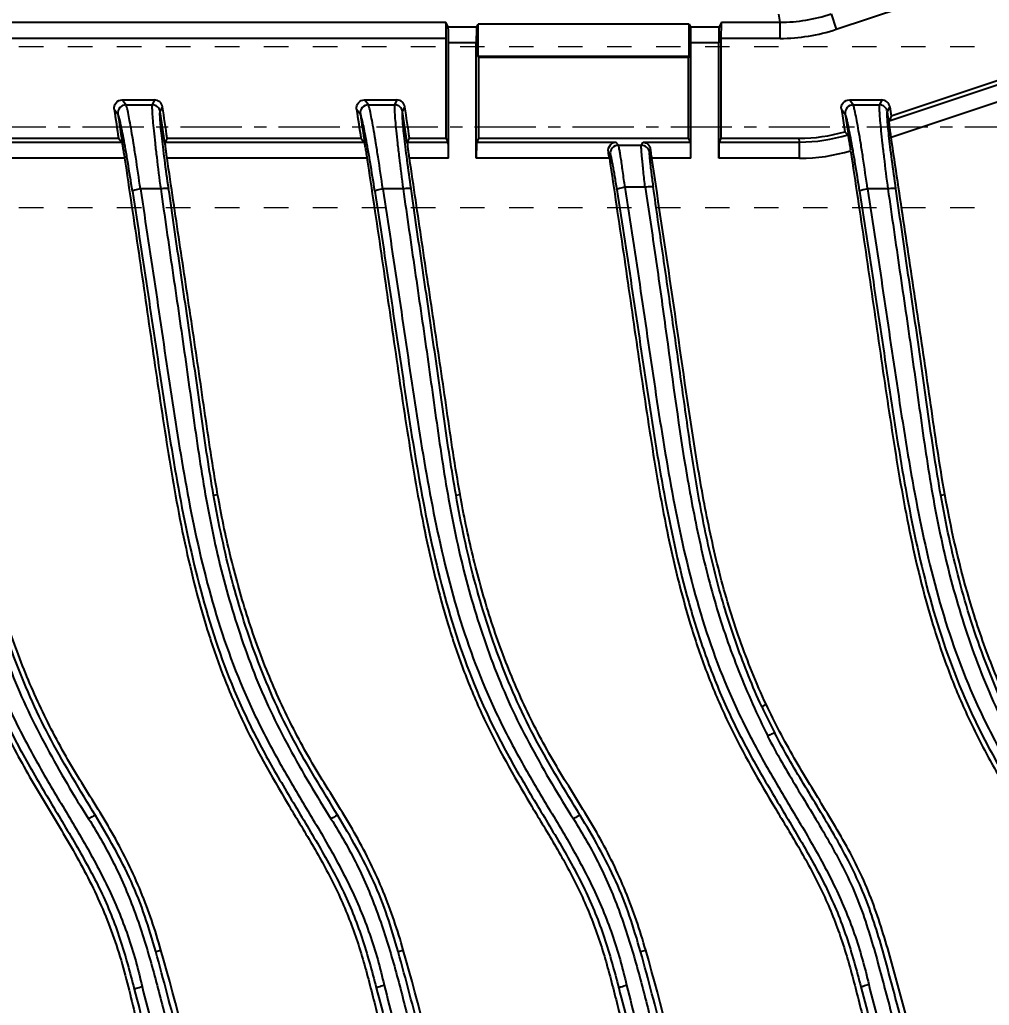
# Model space of a CAD drawing. Header units: millimetres. Extents: x 1205 to 2192, y -3369 to -2218.
# Drawn here: x 1893.2 to 1953.5, y -3018.1 to -2956.9 of the extents above; entities that cross this region are included whole.
import ezdxf

# ---------------------------------------------------------------- set-up
doc = ezdxf.new("R2010")
doc.units = ezdxf.units.MM
doc.header["$LTSCALE"] = 16.335
doc.header["$PDMODE"] = 3
doc.header["$PDSIZE"] = 0.3125
doc.linetypes.add('CENTER', pattern=[0.6, 0.375, -0.075, 0.075, -0.075])
doc.linetypes.add('HIDDEN', pattern=[0.2, 0.1, -0.1])
doc.layers.get('0').update_dxf_attribs({"linetype": 'CONTINUOUS'})
doc.layers.get('Defpoints').update_dxf_attribs({"linetype": 'CONTINUOUS'})
doc.layers.add('cool', color=153, linetype='HIDDEN', lineweight=9)
doc.layers.add('DEFAULT_2', color=8, linetype='HIDDEN')
doc.layers.add('DIM', color=3, linetype='CONTINUOUS')
doc.styles.get("Standard").update_dxf_attribs({"font": 'txt', "width": 0.8})
doc.dimstyles.new('11', dxfattribs={"dimtxt": 10, "dimasz": 10, "dimexe": 0, "dimexo": 0, "dimgap": 0, "dimtad": 0, "dimzin": 0, "dimdsep": 46, "dimtxsty": 'Standard', "dimcen": 0, "dimclrd": 4, "dimclre": 4, "dimclrt": 6, "dimazin": 0, "dimtfac": 1, "dimtofl": 0, "dimtmove": 0, "dimatfit": 3, "dimfxl": 0, "dimtolj": 1, "dimtzin": 0, "dimarcsym": 0})

# ---------------------------------------------------------------- blocks, each defined once
blk = doc.blocks.new('02')
at = {"layer": 'cool', "ltscale": 0.932966}
for p, q in [((1262.524, -963.857), (1863.864, -963.857)), ((1262.524, -973.857), (1863.864, -973.857))]:
    blk.add_line(p, q, dxfattribs=at)
at = {"layer": 'cool', "color": 1, "linetype": 'CENTER', "ltscale": 0.621977}
blk.add_line((1248.194, -968.857), (1878.194, -968.857), dxfattribs=at)
blk = doc.blocks.new('*D227')
at = {"layer": 'Defpoints', "color": 0, "transparency": 16777216}
for p in [(2028.182, -2873.588), (2028.182, -2910.755), (1773.182, -3072.537)]:
    blk.add_point(p, dxfattribs=at)
at = {"layer": 'DIM', "color": 4, "lineweight": -2, "transparency": 16777216}
blk.add_line((2028.182, -2910.755), (2028.182, -2873.588), dxfattribs=at)
at = {"layer": 'DIM', "color": 6, "transparency": 16777216, "insert": (2028.182, -2862.388), "char_height": 6, "attachment_point": 5, "rotation": 90}
blk.add_mtext('\\A1;255.00', dxfattribs=at)
blk = doc.blocks.new('*D228')
at = {"layer": 'Defpoints', "color": 0, "transparency": 16777216}
for p in [(2039.182, -2912.537), (2096.69, -2912.537), (1773.182, -3072.537)]:
    blk.add_point(p, dxfattribs=at)
at = {"layer": 'DIM', "color": 4, "lineweight": -2, "transparency": 16777216}
blk.add_line((2039.182, -2912.537), (2096.69, -2912.537), dxfattribs=at)
at = {"layer": 'DIM', "color": 6, "transparency": 16777216, "insert": (2106.69, -2912.537), "char_height": 6, "attachment_point": 5}
blk.add_mtext('\\A1;160.00', dxfattribs=at)
blk = doc.blocks.new('*D229')
at = {"layer": 'Defpoints', "color": 0, "transparency": 16777216}
for p in [(2065.111, -2963.537), (2096.69, -2963.537), (1773.182, -3072.537)]:
    blk.add_point(p, dxfattribs=at)
at = {"layer": 'DIM', "color": 4, "lineweight": -2, "transparency": 16777216}
blk.add_line((2065.111, -2963.537), (2096.69, -2963.537), dxfattribs=at)
at = {"layer": 'DIM', "color": 6, "transparency": 16777216, "insert": (2106.69, -2963.537), "char_height": 6, "attachment_point": 5}
blk.add_mtext('\\A1;109.00', dxfattribs=at)

msp = doc.modelspace()

# ---------------------------------------------------------------- linework, layer by layer
at = {"color": 7, "linetype": 'Continuous'}
for p, q in [((1943.964, -2957.464), (1955.949, -2953.469)), ((1940.473, -2957.027), (1940.393, -2956.534)), ((1943.647, -2956.512), (1943.964, -2957.464)), ((1742.858, -2957.027), (1919.688, -2957.027)), ((1919.83, -2957.311), (1919.688, -2957.027)), ((1919.83, -2957.311), (1921.606, -2957.311)), ((1921.606, -2957.311), (1921.691, -2957.14)), ((1921.691, -2959.15), (1921.691, -2957.14)), ((1934.819, -2957.14), (1921.691, -2957.14)), ((1934.819, -2959.15), (1934.819, -2957.14)), ((1934.905, -2957.311), (1936.681, -2957.311)), ((1936.823, -2957.027), (1936.681, -2957.311)), ((1936.823, -2957.027), (1940.473, -2957.027)), ((1940.473, -2958.031), (1940.473, -2957.027)), ((1919.713, -2958.031), (1742.833, -2958.031)), ((1919.713, -2964.242), (1919.713, -2958.031)), ((1919.855, -2965.48), (1919.855, -2958.315)), ((1921.581, -2958.315), (1919.855, -2958.315)), ((1921.581, -2965.48), (1921.581, -2958.315)), ((1934.93, -2965.48), (1934.93, -2958.315)), ((1936.656, -2958.315), (1934.93, -2958.315)), ((1936.656, -2965.48), (1936.656, -2958.315)), ((1936.798, -2958.031), (1936.798, -2964.242)), ((1940.473, -2958.031), (1936.798, -2958.031)), ((1934.819, -2959.15), (1921.691, -2959.15)), ((1921.691, -2959.15), (1921.723, -2959.213)), ((1934.788, -2959.213), (1934.819, -2959.15)), ((1921.723, -2959.213), (1921.723, -2964.242)), ((1934.788, -2959.213), (1921.723, -2959.213)), ((1934.788, -2964.242), (1934.788, -2959.213)), ((1956.802, -2959.732), (1947.379, -2962.873)), ((1947.263, -2963.159), (1956.84, -2959.966)), ((1947.381, -2964.177), (1957.158, -2960.918)), ((1899.556, -2961.855), (1901.57, -2961.855)), ((1899.793, -2962.16), (1899.556, -2961.855)), ((1899.793, -2962.16), (1901.424, -2962.16)), ((1901.57, -2961.855), (1901.424, -2962.16)), ((1914.631, -2961.855), (1916.645, -2961.855)), ((1914.868, -2962.16), (1914.631, -2961.855)), ((1914.868, -2962.16), (1916.499, -2962.16)), ((1916.645, -2961.855), (1916.499, -2962.16)), ((1944.781, -2961.855), (1946.795, -2961.855)), ((1945.018, -2962.16), (1944.781, -2961.855)), ((1945.018, -2962.16), (1946.649, -2962.16)), ((1946.795, -2961.855), (1946.649, -2962.16)), ((1899.06, -2962.431), (1899.297, -2962.736)), ((1901.92, -2962.589), (1902.066, -2962.284)), ((1902.207, -2964.527), (1901.92, -2962.589)), ((1914.135, -2962.431), (1914.372, -2962.736)), ((1916.995, -2962.589), (1917.141, -2962.284)), ((1917.282, -2964.527), (1916.995, -2962.589)), ((1944.285, -2962.431), (1944.494, -2963.835)), ((1944.286, -2962.431), (1944.522, -2962.736)), ((1944.522, -2962.736), (1944.719, -2964.059)), ((1947.145, -2962.589), (1947.291, -2962.284)), ((1947.239, -2963.22), (1947.145, -2962.589)), ((1947.291, -2962.284), (1947.379, -2962.873)), ((1947.379, -2962.873), (1947.239, -2963.22)), ((1944.679, -2964.02), (1944.494, -2963.835)), ((1887.159, -2964.476), (1899.523, -2964.476)), ((1887.282, -2964.242), (1899.33, -2964.242)), ((1899.33, -2964.242), (1899.564, -2964.526)), ((1902.357, -2964.242), (1902.207, -2964.527)), ((1902.234, -2964.476), (1914.598, -2964.476)), ((1902.357, -2964.242), (1914.405, -2964.242)), ((1914.405, -2964.242), (1914.639, -2964.526)), ((1917.282, -2964.527), (1917.432, -2964.242)), ((1917.309, -2964.476), (1919.83, -2964.476)), ((1917.432, -2964.242), (1919.713, -2964.242)), ((1919.83, -2964.476), (1919.713, -2964.242)), ((1921.723, -2964.242), (1921.606, -2964.476)), ((1921.606, -2964.476), (1930.255, -2964.476)), ((1921.723, -2964.242), (1934.788, -2964.242)), ((1930.417, -2964.673), (1930.255, -2964.476)), ((1931.848, -2964.673), (1931.951, -2964.476)), ((1931.951, -2964.476), (1934.905, -2964.476)), ((1934.905, -2964.476), (1934.788, -2964.242)), ((1936.798, -2964.242), (1936.681, -2964.476)), ((1936.681, -2964.476), (1941.688, -2964.476)), ((1936.798, -2964.242), (1941.664, -2964.242)), ((1941.688, -2964.476), (1941.664, -2964.242)), ((1941.688, -2965.48), (1941.688, -2964.476)), ((1944.719, -2964.059), (1944.855, -2964.974)), ((1929.797, -2965.099), (1929.92, -2965.249)), ((1930.417, -2964.673), (1931.848, -2964.673)), ((1932.345, -2965.101), (1932.425, -2964.947)), ((1899.707, -2965.48), (1887.274, -2965.48)), ((1914.782, -2965.48), (1902.349, -2965.48)), ((1919.855, -2965.48), (1917.424, -2965.48)), ((1929.857, -2965.48), (1921.581, -2965.48)), ((1934.93, -2965.48), (1932.499, -2965.48)), ((1941.688, -2965.48), (1936.656, -2965.48)), ((1901.953, -2967.392), (1900.693, -2967.392)), ((1917.028, -2967.392), (1915.768, -2967.392)), ((1932.088, -2967.289), (1930.827, -2967.289)), ((1947.178, -2967.392), (1945.918, -2967.392)), ((1905.242, -2986.438), (1905.496, -2986.391)), ((1920.317, -2986.438), (1920.571, -2986.391)), ((1950.467, -2986.438), (1950.721, -2986.391)), ((1939.332, -2999.563), (1939.606, -2999.434)), ((1901.642, -3014.813), (1901.968, -3014.717)), ((1916.717, -3014.813), (1917.043, -3014.717)), ((1931.792, -3014.813), (1932.118, -3014.717))]:
    msp.add_line(p, q, dxfattribs=at)
for centre, radius, start, end in [((1940.463, -2946.929), 10.098, 270.05676, 288.37819), ((1940.47, -2946.973), 11.058, 270.01594, 288.41901), ((1899.795, -2962.664), 0.503, 90.1384, 188.25555), ((1901.422, -2962.665), 0.503, 8.5979, 89.92974), ((1901.57, -2962.357), 0.502, 8.39382, 90.0061), ((1914.87, -2962.664), 0.503, 90.1384, 188.25555), ((1916.497, -2962.665), 0.503, 8.5979, 89.92974), ((1916.645, -2962.357), 0.502, 8.39382, 90.0061), ((1945.02, -2962.664), 0.503, 90.1413, 188.25516), ((1946.647, -2962.665), 0.503, 8.6002, 89.92733), ((1946.795, -2962.357), 0.502, 8.39704, 90.0061), ((1941.657, -2954.154), 10.087, 270.04161, 286.33468), ((1941.694, -2954.482), 9.994, 269.96357, 287.38197), ((1903.004, -2969.49), 27.15, 8.49311, 9.3071), ((1930.418, -2965.176), 0.503, 90.13646, 188.33657), ((1931.847, -2965.176), 0.503, 8.56488, 89.92213), ((1941.694, -2954.483), 10.997, 269.96712, 286.74164), ((1976.043, -2982.683), 40.406, 204.69312, 207.30868)]:
    msp.add_arc(centre, radius, start, end, dxfattribs=at)
for centre, major_axis, ratio, start_param, end_param in [((1919.687, -2958.031), (0, 1.005), 0.026186, -1.570796, -0.05236), ((1919.829, -2958.315), (0, 1.005), 0.026186, -1.570796, -0.05236), ((1921.607, -2958.315), (0, 1.005), 0.026186, 0.05236, 1.570796), ((1934.904, -2958.315), (0, 1.005), 0.026186, -1.570796, -0.05236), ((1936.682, -2958.315), (0, 1.005), 0.026186, 0.05236, 1.570796), ((1936.824, -2958.031), (0, 1.005), 0.026186, 0.05236, 1.570796), ((3546.561, -2718.459), (-1649.642, 229.679), 0.999338, 0.285537, 0.286637), ((-3309.674, -3740.019), (4145.301, 3254.93), 0.999193, -0.518246, -0.51787), ((3561.636, -2718.459), (-1649.642, 229.679), 0.999338, 0.285537, 0.286637), ((-3294.599, -3740.019), (4145.301, 3254.93), 0.999193, -0.518246, -0.51787), ((1919.829, -2965.48), (0, 1.005), 0.026186, -1.570796, -0.05236), ((1921.607, -2965.48), (0, 1.005), 0.026186, 0.05236, 1.570796), ((1934.904, -2965.48), (0, 1.005), 0.026186, -1.570796, -0.05236), ((1936.682, -2965.48), (0, 1.005), 0.026186, 0.05236, 1.570796)]:
    msp.add_ellipse(centre, major_axis=major_axis, ratio=ratio, start_param=start_param, end_param=end_param, dxfattribs=at)
for points, knots in [([(1899.06, -2962.431), (1899.04, -2962.293), (1899.124, -2961.985), (1899.417, -2961.855), (1899.556, -2961.855)], [0, 0, 0, 0, 0.500032, 1, 1, 1, 1]), ([(1900.693, -2967.392), (1900.6, -2966.735), (1900.46, -2965.785), (1900.271, -2964.577), (1900.144, -2963.812), (1900.031, -2963.176), (1899.947, -2962.737), (1899.887, -2962.466), (1899.852, -2962.324), (1899.823, -2962.227), (1899.805, -2962.176), (1899.793, -2962.16)], [0, 0, 0, 0, 0.375037, 0.542125, 0.689981, 0.812963, 0.906912, 0.942378, 0.969842, 0.989091, 1, 1, 1, 1]), ([(1901.424, -2962.16), (1901.417, -2962.176), (1901.413, -2962.228), (1901.409, -2962.325), (1901.414, -2962.466), (1901.428, -2962.738), (1901.463, -2963.177), (1901.524, -2963.812), (1901.606, -2964.577), (1901.746, -2965.786), (1901.866, -2966.735), (1901.953, -2967.392)], [0, 0, 0, 0, 0.010152, 0.028743, 0.055653, 0.090648, 0.183938, 0.30654, 0.454493, 0.622306, 1, 1, 1, 1]), ([(1914.135, -2962.431), (1914.115, -2962.293), (1914.199, -2961.985), (1914.492, -2961.855), (1914.631, -2961.855)], [0, 0, 0, 0, 0.500032, 1, 1, 1, 1]), ([(1915.768, -2967.392), (1915.675, -2966.735), (1915.535, -2965.785), (1915.346, -2964.577), (1915.219, -2963.812), (1915.106, -2963.176), (1915.022, -2962.737), (1914.962, -2962.466), (1914.927, -2962.324), (1914.898, -2962.227), (1914.88, -2962.176), (1914.868, -2962.16)], [0, 0, 0, 0, 0.375037, 0.542125, 0.689981, 0.812963, 0.906912, 0.942378, 0.969842, 0.989091, 1, 1, 1, 1]), ([(1916.499, -2962.16), (1916.492, -2962.176), (1916.488, -2962.228), (1916.484, -2962.325), (1916.489, -2962.466), (1916.503, -2962.738), (1916.538, -2963.177), (1916.599, -2963.812), (1916.681, -2964.577), (1916.821, -2965.786), (1916.941, -2966.735), (1917.028, -2967.392)], [0, 0, 0, 0, 0.010152, 0.028743, 0.055653, 0.090648, 0.183938, 0.30654, 0.454493, 0.622306, 1, 1, 1, 1]), ([(1944.285, -2962.431), (1944.265, -2962.293), (1944.349, -2961.985), (1944.642, -2961.855), (1944.781, -2961.855)], [0, 0, 0, 0, 0.500032, 1, 1, 1, 1]), ([(1945.918, -2967.392), (1945.825, -2966.735), (1945.685, -2965.785), (1945.496, -2964.577), (1945.369, -2963.812), (1945.256, -2963.176), (1945.172, -2962.737), (1945.112, -2962.466), (1945.077, -2962.324), (1945.048, -2962.227), (1945.03, -2962.176), (1945.018, -2962.16)], [0, 0, 0, 0, 0.375037, 0.542125, 0.689981, 0.812963, 0.906912, 0.942378, 0.969842, 0.989091, 1, 1, 1, 1]), ([(1946.649, -2962.16), (1946.642, -2962.176), (1946.638, -2962.228), (1946.634, -2962.325), (1946.639, -2962.466), (1946.653, -2962.738), (1946.688, -2963.177), (1946.749, -2963.812), (1946.831, -2964.577), (1946.971, -2965.786), (1947.091, -2966.735), (1947.178, -2967.392)], [0, 0, 0, 0, 0.010152, 0.028743, 0.055653, 0.090648, 0.183937, 0.30654, 0.454493, 0.622307, 1, 1, 1, 1]), ([(1900.196, -2967.532), (1900.103, -2966.93), (1899.964, -2966.059), (1899.774, -2964.954), (1899.648, -2964.254), (1899.536, -2963.672), (1899.441, -2963.226), (1899.374, -2962.944), (1899.327, -2962.799), (1899.308, -2962.751), (1899.297, -2962.736)], [0, 0, 0, 0, 0.374346, 0.541579, 0.688692, 0.811283, 0.905616, 0.969097, 0.988672, 1, 1, 1, 1]), ([(1902.45, -2967.384), (1902.364, -2966.784), (1902.244, -2965.916), (1902.104, -2964.811), (1902.022, -2964.111), (1901.96, -2963.528), (1901.922, -2963.083), (1901.905, -2962.801), (1901.909, -2962.654), (1901.914, -2962.606), (1901.92, -2962.589)], [0, 0, 0, 0, 0.376567, 0.544592, 0.692066, 0.814554, 0.908234, 0.970274, 0.989099, 1, 1, 1, 1]), ([(1915.271, -2967.532), (1915.178, -2966.93), (1915.039, -2966.059), (1914.849, -2964.954), (1914.723, -2964.254), (1914.611, -2963.672), (1914.516, -2963.226), (1914.449, -2962.944), (1914.402, -2962.799), (1914.383, -2962.751), (1914.372, -2962.736)], [0, 0, 0, 0, 0.374346, 0.541579, 0.688692, 0.811283, 0.905616, 0.969097, 0.988672, 1, 1, 1, 1]), ([(1917.525, -2967.384), (1917.439, -2966.784), (1917.319, -2965.916), (1917.179, -2964.811), (1917.097, -2964.111), (1917.035, -2963.528), (1916.997, -2963.083), (1916.98, -2962.801), (1916.984, -2962.654), (1916.989, -2962.606), (1916.995, -2962.589)], [0, 0, 0, 0, 0.376567, 0.544592, 0.692066, 0.814554, 0.908234, 0.970274, 0.989099, 1, 1, 1, 1]), ([(1945.421, -2967.532), (1945.328, -2966.93), (1945.189, -2966.059), (1944.999, -2964.954), (1944.873, -2964.254), (1944.761, -2963.672), (1944.666, -2963.226), (1944.599, -2962.944), (1944.552, -2962.799), (1944.533, -2962.751), (1944.522, -2962.736)], [0, 0, 0, 0, 0.374346, 0.541579, 0.688692, 0.811283, 0.905616, 0.969097, 0.988672, 1, 1, 1, 1]), ([(1947.675, -2967.384), (1947.589, -2966.784), (1947.469, -2965.916), (1947.329, -2964.811), (1947.247, -2964.111), (1947.185, -2963.528), (1947.147, -2963.083), (1947.13, -2962.801), (1947.134, -2962.654), (1947.139, -2962.606), (1947.145, -2962.589)], [0, 0, 0, 0, 0.376565, 0.544589, 0.692063, 0.814551, 0.908232, 0.970272, 0.989097, 1, 1, 1, 1]), ([(1947.381, -2964.177), (1947.363, -2964.053), (1947.33, -2963.822), (1947.294, -2963.547), (1947.274, -2963.364), (1947.264, -2963.266), (1947.263, -2963.202), (1947.26, -2963.168), (1947.263, -2963.159)], [0, 0, 0, 0, 0.366481, 0.683793, 0.80896, 0.905502, 0.969982, 1, 1, 1, 1]), ([(1944.679, -2964.02), (1944.686, -2964.026), (1944.692, -2964.057), (1944.708, -2964.113), (1944.725, -2964.203), (1944.758, -2964.374), (1944.802, -2964.634), (1944.837, -2964.855), (1944.855, -2964.974)], [0, 0, 0, 0, 0.027909, 0.090229, 0.185042, 0.309253, 0.627589, 1, 1, 1, 1]), ([(1899.523, -2964.476), (1899.529, -2964.484), (1899.536, -2964.517), (1899.553, -2964.578), (1899.572, -2964.674), (1899.606, -2964.854), (1899.652, -2965.126), (1899.688, -2965.356), (1899.707, -2965.48)], [0, 0, 0, 0, 0.029771, 0.093925, 0.190168, 0.315155, 0.632666, 1, 1, 1, 1]), ([(1902.349, -2965.48), (1902.331, -2965.357), (1902.298, -2965.127), (1902.263, -2964.855), (1902.244, -2964.674), (1902.234, -2964.578), (1902.233, -2964.517), (1902.229, -2964.485), (1902.234, -2964.476)], [0, 0, 0, 0, 0.369649, 0.688583, 0.81354, 0.909073, 0.971911, 1, 1, 1, 1]), ([(1914.598, -2964.476), (1914.604, -2964.484), (1914.611, -2964.517), (1914.628, -2964.578), (1914.647, -2964.674), (1914.681, -2964.854), (1914.727, -2965.126), (1914.763, -2965.356), (1914.782, -2965.48)], [0, 0, 0, 0, 0.029771, 0.093925, 0.190168, 0.315155, 0.632666, 1, 1, 1, 1]), ([(1917.424, -2965.48), (1917.406, -2965.357), (1917.373, -2965.127), (1917.338, -2964.855), (1917.319, -2964.674), (1917.309, -2964.578), (1917.308, -2964.517), (1917.304, -2964.485), (1917.309, -2964.476)], [0, 0, 0, 0, 0.369649, 0.688583, 0.81354, 0.909073, 0.971911, 1, 1, 1, 1]), ([(1929.797, -2965.099), (1929.771, -2964.942), (1929.858, -2964.628), (1930.134, -2964.486), (1930.255, -2964.476)], [0, 0, 0, 0, 0.567521, 1, 1, 1, 1]), ([(1931.951, -2964.476), (1932.056, -2964.484), (1932.29, -2964.585), (1932.409, -2964.817), (1932.425, -2964.947)], [0, 0, 0, 0, 0.447528, 1, 1, 1, 1]), ([(1950.721, -2986.391), (1950.393, -2984.548), (1949.985, -2981.769), (1949.453, -2978.063), (1948.9, -2974.36), (1948.202, -2969.733), (1947.656, -2966.029), (1947.381, -2964.177)], [0, 0, 0, 0, 0.249993, 0.375007, 0.500007, 0.75, 1, 1, 1, 1]), ([(1930.33, -2967.429), (1930.288, -2967.154), (1930.224, -2966.757), (1930.138, -2966.253), (1930.08, -2965.934), (1930.028, -2965.67), (1929.987, -2965.466), (1929.95, -2965.335), (1929.935, -2965.265), (1929.92, -2965.249)], [0, 0, 0, 0, 0.375786, 0.543485, 0.690799, 0.81337, 0.907682, 0.970632, 1, 1, 1, 1]), ([(1930.827, -2967.289), (1930.783, -2966.959), (1930.721, -2966.482), (1930.634, -2965.876), (1930.577, -2965.494), (1930.524, -2965.177), (1930.484, -2964.933), (1930.447, -2964.776), (1930.432, -2964.693), (1930.417, -2964.673)], [0, 0, 0, 0, 0.376853, 0.544829, 0.692223, 0.814715, 0.908657, 0.970935, 1, 1, 1, 1]), ([(1932.088, -2967.289), (1932.047, -2966.96), (1931.994, -2966.483), (1931.93, -2965.877), (1931.892, -2965.494), (1931.866, -2965.177), (1931.845, -2964.934), (1931.845, -2964.777), (1931.838, -2964.695), (1931.848, -2964.673)], [0, 0, 0, 0, 0.378721, 0.547382, 0.69513, 0.817518, 0.910915, 0.972242, 1, 1, 1, 1]), ([(1932.345, -2965.101), (1932.334, -2965.118), (1932.342, -2965.188), (1932.342, -2965.318), (1932.363, -2965.522), (1932.389, -2965.786), (1932.427, -2966.106), (1932.49, -2966.61), (1932.545, -2967.007), (1932.585, -2967.281)], [0, 0, 0, 0, 0.02759, 0.089204, 0.182717, 0.305103, 0.452879, 0.621535, 1, 1, 1, 1]), ([(1932.499, -2965.48), (1932.492, -2965.433), (1932.466, -2965.256), (1932.442, -2965.078), (1932.425, -2964.947)], [0, 0, 0, 0, 0.262412, 1, 1, 1, 1]), ([(1944.862, -2965.014), (1945.157, -2966.987), (1945.752, -2970.934), (1946.603, -2976.86), (1947.466, -2982.784), (1948.456, -2988.69), (1949.634, -2993.546), (1950.908, -2997.332), (1952.064, -3000.097), (1953.417, -3002.77), (1954.918, -3005.361), (1956.48, -3007.915), (1957.947, -3010.528), (1958.948, -3012.82), (1959.589, -3014.711), (1959.999, -3016.151), (1960.371, -3017.602), (1960.861, -3019.537), (1961.478, -3021.954), (1962.171, -3024.866), (1962.796, -3027.794), (1963.349, -3030.736), (1964.016, -3034.671), (1964.711, -3039.613), (1965.501, -3047.557), (1965.738, -3053.547), (1965.738, -3057.537)], [0, 0, 0, 0, 0.062499, 0.124998, 0.187497, 0.249994, 0.312481, 0.343738, 0.374991, 0.406248, 0.437497, 0.468755, 0.500005, 0.531275, 0.546898, 0.562521, 0.578157, 0.59379, 0.625037, 0.656285, 0.687536, 0.718786, 0.750036, 0.812533, 0.87503, 1, 1, 1, 1]), ([(1884.632, -2965.48), (1885.012, -2968.024), (1885.775, -2973.113), (1886.673, -2979.482), (1887.46, -2984.568), (1888.135, -2988.368), (1888.977, -2992.137), (1890.064, -2995.844), (1891.44, -2999.456), (1893.172, -3002.912), (1895.153, -3006.225), (1896.815, -3008.982), (1897.97, -3011.285), (1898.734, -3013.06), (1899.368, -3014.884), (1899.879, -3016.746), (1900.333, -3018.623), (1900.951, -3021.121), (1901.428, -3022.991), (1901.718, -3024.244)], [0, 0, 0, 0, 0.12498, 0.24996, 0.31245, 0.374946, 0.437437, 0.49994, 0.562456, 0.624935, 0.68745, 0.749936, 0.781229, 0.81251, 0.843742, 0.87498, 0.906255, 0.937521, 1, 1, 1, 1]), ([(1899.707, -2965.48), (1900, -2967.444), (1900.592, -2971.371), (1901.435, -2977.269), (1902.299, -2983.163), (1903.299, -2989.037), (1904.501, -2993.863), (1905.792, -2997.622), (1907.353, -3001.278), (1909.312, -3004.743), (1911.383, -3008.13), (1912.831, -3010.738), (1913.803, -3013.029), (1914.427, -3014.915), (1914.829, -3016.35), (1915.196, -3017.794), (1915.68, -3019.72), (1916.296, -3022.125), (1916.982, -3025.024), (1917.599, -3027.938), (1918.148, -3030.867), (1918.808, -3034.783), (1919.496, -3039.701), (1920.278, -3047.606), (1920.513, -3053.566), (1920.513, -3057.537)], [0, 0, 0, 0, 0.0625, 0.125001, 0.187501, 0.249999, 0.312486, 0.343746, 0.374998, 0.437485, 0.468746, 0.499994, 0.531265, 0.546891, 0.562515, 0.578148, 0.59378, 0.625028, 0.656277, 0.687529, 0.71878, 0.75003, 0.812529, 0.875027, 1, 1, 1, 1]), ([(1905.496, -2986.391), (1905.187, -2984.656), (1904.801, -2982.04), (1904.299, -2978.552), (1903.779, -2975.066), (1903.124, -2970.709), (1902.608, -2967.223), (1902.349, -2965.48)], [0, 0, 0, 0, 0.249993, 0.375007, 0.500007, 0.75, 1, 1, 1, 1]), ([(1914.782, -2965.48), (1915.075, -2967.444), (1915.667, -2971.371), (1916.51, -2977.269), (1917.374, -2983.163), (1918.374, -2989.037), (1919.576, -2993.863), (1920.867, -2997.622), (1922.428, -3001.278), (1924.387, -3004.743), (1926.458, -3008.13), (1927.906, -3010.738), (1928.878, -3013.029), (1929.502, -3014.915), (1929.904, -3016.35), (1930.271, -3017.794), (1930.755, -3019.72), (1931.371, -3022.125), (1932.057, -3025.024), (1932.674, -3027.938), (1933.223, -3030.867), (1933.883, -3034.783), (1934.571, -3039.701), (1935.353, -3047.606), (1935.588, -3053.566), (1935.588, -3057.537)], [0, 0, 0, 0, 0.0625, 0.125001, 0.187501, 0.249999, 0.312486, 0.343746, 0.374998, 0.437485, 0.468746, 0.499994, 0.531265, 0.546891, 0.562515, 0.578148, 0.59378, 0.625028, 0.656277, 0.687529, 0.71878, 0.75003, 0.812529, 0.875027, 1, 1, 1, 1]), ([(1920.571, -2986.391), (1920.262, -2984.656), (1919.876, -2982.04), (1919.374, -2978.552), (1918.854, -2975.066), (1918.199, -2970.709), (1917.683, -2967.223), (1917.424, -2965.48)], [0, 0, 0, 0, 0.249993, 0.375007, 0.500007, 0.75, 1, 1, 1, 1]), ([(1929.857, -2965.48), (1930.15, -2967.444), (1930.742, -2971.371), (1931.585, -2977.269), (1932.449, -2983.163), (1933.449, -2989.037), (1934.651, -2993.863), (1935.942, -2997.622), (1937.503, -3001.278), (1939.462, -3004.743), (1941.533, -3008.13), (1942.981, -3010.738), (1943.953, -3013.029), (1944.577, -3014.915), (1944.979, -3016.35), (1945.346, -3017.794), (1945.83, -3019.72), (1946.446, -3022.125), (1947.132, -3025.024), (1947.749, -3027.938), (1948.298, -3030.867), (1948.958, -3034.783), (1949.646, -3039.701), (1950.428, -3047.606), (1950.663, -3053.566), (1950.663, -3057.537)], [0, 0, 0, 0, 0.0625, 0.125001, 0.187501, 0.249999, 0.312486, 0.343746, 0.374998, 0.437485, 0.468746, 0.499994, 0.531265, 0.546891, 0.562515, 0.578148, 0.59378, 0.625028, 0.656277, 0.687529, 0.71878, 0.75003, 0.812529, 0.875027, 1, 1, 1, 1]), ([(1939.606, -2999.434), (1938.997, -2998.117), (1937.904, -2995.423), (1936.644, -2991.251), (1935.738, -2986.99), (1934.794, -2981.266), (1933.807, -2974.081), (1932.925, -2968.349), (1932.499, -2965.48)], [0, 0, 0, 0, 0.125044, 0.250108, 0.375097, 0.500141, 0.750061, 1, 1, 1, 1]), ([(1885.121, -2967.532), (1885.452, -2969.679), (1886.098, -2973.98), (1887.054, -2980.437), (1888.072, -2986.891), (1889.489, -2993.285), (1891.298, -2998.472), (1893.269, -3002.423), (1894.961, -3005.299), (1896.402, -3007.672), (1897.486, -3009.59), (1898.236, -3011.036), (1898.887, -3012.514), (1899.611, -3014.54), (1900.04, -3016.097), (1900.309, -3017.141)], [0, 0, 0, 0, 0.124362, 0.24895, 0.373699, 0.498343, 0.623492, 0.686922, 0.750827, 0.814442, 0.845877, 0.876935, 0.907654, 0.938272, 1, 1, 1, 1]), ([(1885.618, -2967.392), (1885.942, -2969.543), (1886.604, -2973.844), (1887.532, -2980.309), (1888.566, -2986.766), (1889.986, -2993.164), (1891.824, -2998.327), (1893.783, -3002.238), (1895.429, -3005.077), (1897.136, -3007.879), (1898.705, -3010.765), (1899.972, -3013.803), (1900.56, -3015.917), (1900.799, -3016.985)], [0, 0, 0, 0, 0.124554, 0.249246, 0.374074, 0.49903, 0.624086, 0.68669, 0.749324, 0.811959, 0.874644, 0.937302, 1, 1, 1, 1]), ([(1886.878, -2967.392), (1887.12, -2969.078), (1887.608, -2972.449), (1888.23, -2976.663), (1888.703, -2980.04), (1889.169, -2983.421), (1889.693, -2986.796), (1890.397, -2990.139), (1891.035, -2992.623), (1891.792, -2995.075), (1892.662, -2997.49), (1893.677, -2999.85), (1894.855, -3002.133), (1896.116, -3004.372), (1897.007, -3005.835), (1897.469, -3006.557)], [0, 0, 0, 0, 0.12462, 0.249353, 0.311759, 0.374191, 0.499128, 0.561647, 0.624186, 0.68676, 0.749379, 0.811989, 0.874638, 0.937324, 1, 1, 1, 1]), ([(1900.693, -2967.392), (1900.632, -2967.402), (1900.516, -2967.422), (1900.357, -2967.457), (1900.262, -2967.491), (1900.198, -2967.517), (1900.196, -2967.532)], [0, 0, 0, 0, 0.353351, 0.683295, 0.909106, 1, 1, 1, 1]), ([(1900.196, -2967.532), (1900.526, -2969.671), (1901.17, -2973.955), (1902.121, -2980.388), (1903.135, -2986.819), (1904.54, -2993.196), (1906.334, -2998.376), (1908.292, -3002.328), (1909.981, -3005.207), (1911.424, -3007.582), (1912.512, -3009.5), (1913.267, -3010.946), (1913.925, -3012.424), (1914.658, -3014.45), (1915.091, -3016.008), (1915.362, -3017.054)], [0, 0, 0, 0, 0.124113, 0.248438, 0.372918, 0.497386, 0.622517, 0.686027, 0.750068, 0.813847, 0.845375, 0.876538, 0.907362, 0.938077, 1, 1, 1, 1]), ([(1900.693, -2967.392), (1901.017, -2969.539), (1901.677, -2973.833), (1902.603, -2980.287), (1903.636, -2986.733), (1905.048, -2993.12), (1906.877, -2998.277), (1908.828, -3002.184), (1910.469, -3005.019), (1912.173, -3007.816), (1913.747, -3010.694), (1915.019, -3013.723), (1915.61, -3015.832), (1915.851, -3016.898)], [0, 0, 0, 0, 0.124554, 0.249247, 0.374075, 0.49903, 0.624085, 0.68669, 0.749322, 0.811958, 0.874644, 0.937301, 1, 1, 1, 1]), ([(1902.45, -2967.384), (1902.443, -2967.37), (1902.378, -2967.364), (1902.281, -2967.359), (1902.124, -2967.371), (1902.012, -2967.384), (1901.953, -2967.392)], [0, 0, 0, 0, 0.091037, 0.315006, 0.643546, 1, 1, 1, 1]), ([(1901.953, -2967.392), (1902.195, -2969.078), (1902.683, -2972.449), (1903.305, -2976.663), (1903.778, -2980.04), (1904.244, -2983.421), (1904.768, -2986.796), (1905.472, -2990.139), (1906.11, -2992.623), (1906.867, -2995.075), (1907.737, -2997.49), (1908.752, -2999.85), (1909.93, -3002.133), (1911.191, -3004.372), (1912.082, -3005.835), (1912.544, -3006.557)], [0, 0, 0, 0, 0.12462, 0.249353, 0.311759, 0.374191, 0.499128, 0.561647, 0.624186, 0.68676, 0.749379, 0.811989, 0.874638, 0.937324, 1, 1, 1, 1]), ([(1905.245, -2986.437), (1904.967, -2984.859), (1904.613, -2982.479), (1904.173, -2979.301), (1903.72, -2976.121), (1903.136, -2972.15), (1902.678, -2968.972), (1902.449, -2967.384)], [0, 0, 0, 0, 0.249623, 0.374726, 0.499874, 0.75007, 1, 1, 1, 1]), ([(1915.768, -2967.392), (1915.707, -2967.402), (1915.591, -2967.422), (1915.432, -2967.457), (1915.337, -2967.491), (1915.273, -2967.517), (1915.271, -2967.532)], [0, 0, 0, 0, 0.353351, 0.683295, 0.909106, 1, 1, 1, 1]), ([(1915.271, -2967.532), (1915.601, -2969.671), (1916.245, -2973.955), (1917.196, -2980.388), (1918.21, -2986.819), (1919.615, -2993.196), (1921.409, -2998.376), (1923.367, -3002.328), (1925.056, -3005.207), (1926.499, -3007.582), (1927.587, -3009.5), (1928.342, -3010.946), (1929, -3012.424), (1929.733, -3014.45), (1930.166, -3016.008), (1930.437, -3017.054)], [0, 0, 0, 0, 0.124113, 0.248438, 0.372918, 0.497386, 0.622517, 0.686027, 0.750068, 0.813847, 0.845375, 0.876538, 0.907362, 0.938077, 1, 1, 1, 1]), ([(1915.768, -2967.392), (1916.092, -2969.539), (1916.752, -2973.833), (1917.678, -2980.287), (1918.711, -2986.733), (1920.123, -2993.12), (1921.952, -2998.277), (1923.903, -3002.184), (1925.544, -3005.019), (1927.248, -3007.816), (1928.822, -3010.694), (1930.094, -3013.723), (1930.685, -3015.832), (1930.926, -3016.898)], [0, 0, 0, 0, 0.124554, 0.249247, 0.374075, 0.49903, 0.624085, 0.68669, 0.749322, 0.811958, 0.874644, 0.937301, 1, 1, 1, 1]), ([(1917.525, -2967.384), (1917.518, -2967.37), (1917.453, -2967.364), (1917.356, -2967.359), (1917.199, -2967.371), (1917.087, -2967.384), (1917.028, -2967.392)], [0, 0, 0, 0, 0.091037, 0.315006, 0.643546, 1, 1, 1, 1]), ([(1917.028, -2967.392), (1917.27, -2969.078), (1917.758, -2972.449), (1918.38, -2976.663), (1918.853, -2980.04), (1919.319, -2983.421), (1919.843, -2986.796), (1920.547, -2990.139), (1921.185, -2992.623), (1921.942, -2995.075), (1922.812, -2997.49), (1923.827, -2999.85), (1925.005, -3002.133), (1926.266, -3004.372), (1927.157, -3005.835), (1927.619, -3006.557)], [0, 0, 0, 0, 0.12462, 0.249353, 0.311759, 0.374191, 0.499128, 0.561647, 0.624186, 0.68676, 0.749379, 0.811989, 0.874638, 0.937324, 1, 1, 1, 1]), ([(1920.32, -2986.437), (1920.042, -2984.859), (1919.688, -2982.479), (1919.248, -2979.301), (1918.795, -2976.121), (1918.211, -2972.15), (1917.753, -2968.972), (1917.524, -2967.384)], [0, 0, 0, 0, 0.249623, 0.374726, 0.499874, 0.75007, 1, 1, 1, 1]), ([(1930.827, -2967.289), (1930.766, -2967.298), (1930.648, -2967.319), (1930.496, -2967.354), (1930.392, -2967.386), (1930.345, -2967.411), (1930.331, -2967.423), (1930.33, -2967.429)], [0, 0, 0, 0, 0.355041, 0.682443, 0.903736, 0.967093, 1, 1, 1, 1]), ([(1930.33, -2967.429), (1930.66, -2969.57), (1931.306, -2973.859), (1932.258, -2980.3), (1933.27, -2986.737), (1934.436, -2992.055), (1935.736, -2996.218), (1936.939, -2999.288), (1938.411, -3002.271), (1940.099, -3005.155), (1941.544, -3007.532), (1942.636, -3009.452), (1943.394, -3010.899), (1944.057, -3012.378), (1944.797, -3014.403), (1945.229, -3015.963), (1945.5, -3017.01)], [0, 0, 0, 0, 0.124105, 0.24842, 0.372893, 0.497352, 0.559752, 0.622534, 0.686027, 0.75006, 0.813845, 0.845382, 0.876556, 0.907381, 0.938084, 1, 1, 1, 1]), ([(1930.827, -2967.289), (1931.151, -2969.438), (1931.813, -2973.737), (1932.74, -2980.198), (1933.772, -2986.652), (1935.178, -2993.048), (1936.999, -2998.213), (1938.947, -3002.127), (1940.587, -3004.967), (1942.295, -3007.767), (1943.608, -3010.167), (1944.516, -3012.159), (1945.298, -3014.204), (1945.747, -3015.787), (1945.989, -3016.854)], [0, 0, 0, 0, 0.12455, 0.249238, 0.374062, 0.499014, 0.624065, 0.686669, 0.749299, 0.811934, 0.87462, 0.905953, 0.937302, 1, 1, 1, 1]), ([(1932.585, -2967.281), (1932.578, -2967.266), (1932.512, -2967.262), (1932.416, -2967.255), (1932.26, -2967.268), (1932.147, -2967.28), (1932.088, -2967.289)], [0, 0, 0, 0, 0.094637, 0.314799, 0.641607, 1, 1, 1, 1]), ([(1932.088, -2967.289), (1932.304, -2968.732), (1932.735, -2971.621), (1933.544, -2977.41), (1934.296, -2983.213), (1935.354, -2988.973), (1936.408, -2993.246), (1937.844, -2997.412), (1939.055, -3000.09), (1939.711, -3001.403)], [0, 0, 0, 0, 0.124656, 0.249405, 0.49918, 0.624228, 0.749397, 0.874644, 1, 1, 1, 1]), ([(1939.331, -2999.563), (1938.757, -2998.314), (1937.728, -2995.755), (1936.507, -2991.806), (1935.601, -2987.771), (1934.929, -2983.689), (1934.365, -2979.587), (1933.777, -2975.483), (1933.175, -2971.382), (1932.781, -2968.647), (1932.585, -2967.281)], [0, 0, 0, 0, 0.124627, 0.249558, 0.374294, 0.499107, 0.624313, 0.749631, 0.874871, 1, 1, 1, 1]), ([(1945.918, -2967.392), (1945.857, -2967.402), (1945.741, -2967.422), (1945.582, -2967.457), (1945.487, -2967.491), (1945.423, -2967.517), (1945.421, -2967.532)], [0, 0, 0, 0, 0.353351, 0.683295, 0.909106, 1, 1, 1, 1]), ([(1945.421, -2967.532), (1945.752, -2969.679), (1946.398, -2973.98), (1947.354, -2980.437), (1948.372, -2986.891), (1949.789, -2993.285), (1951.598, -2998.472), (1953.569, -3002.423), (1955.261, -3005.299), (1956.702, -3007.672), (1957.786, -3009.59), (1958.536, -3011.036), (1959.187, -3012.514), (1959.911, -3014.54), (1960.34, -3016.097), (1960.609, -3017.141)], [0, 0, 0, 0, 0.124362, 0.24895, 0.373699, 0.498343, 0.623492, 0.686923, 0.750828, 0.814442, 0.845877, 0.876935, 0.907654, 0.938272, 1, 1, 1, 1]), ([(1945.918, -2967.392), (1946.242, -2969.543), (1946.904, -2973.844), (1947.832, -2980.309), (1948.866, -2986.766), (1950.286, -2993.164), (1952.124, -2998.327), (1954.083, -3002.238), (1955.729, -3005.077), (1957.436, -3007.879), (1959.005, -3010.765), (1960.272, -3013.803), (1960.86, -3015.917), (1961.099, -3016.985)], [0, 0, 0, 0, 0.124554, 0.249246, 0.374074, 0.49903, 0.624086, 0.68669, 0.749324, 0.811959, 0.874644, 0.937302, 1, 1, 1, 1]), ([(1947.675, -2967.384), (1947.668, -2967.37), (1947.603, -2967.364), (1947.506, -2967.359), (1947.349, -2967.371), (1947.237, -2967.384), (1947.178, -2967.392)], [0, 0, 0, 0, 0.091037, 0.315006, 0.643546, 1, 1, 1, 1]), ([(1947.178, -2967.392), (1947.42, -2969.078), (1947.908, -2972.449), (1948.53, -2976.663), (1949.003, -2980.04), (1949.469, -2983.421), (1949.993, -2986.796), (1950.697, -2990.139), (1951.335, -2992.623), (1952.092, -2995.075), (1952.962, -2997.49), (1953.977, -2999.85), (1955.155, -3002.133), (1956.416, -3004.372), (1957.307, -3005.835), (1957.769, -3006.557)], [0, 0, 0, 0, 0.12462, 0.249353, 0.311759, 0.374191, 0.499128, 0.561647, 0.624186, 0.68676, 0.749379, 0.811989, 0.874638, 0.937324, 1, 1, 1, 1]), ([(1950.47, -2986.437), (1950.192, -2984.859), (1949.838, -2982.479), (1949.398, -2979.301), (1948.945, -2976.121), (1948.361, -2972.15), (1947.903, -2968.972), (1947.674, -2967.384)], [0, 0, 0, 0, 0.249623, 0.374726, 0.499874, 0.75007, 1, 1, 1, 1]), ([(1897.891, -3006.337), (1896.963, -3004.793), (1895.053, -3001.753), (1892.851, -2996.828), (1891.22, -2991.707), (1890.48, -2988.199), (1890.17, -2986.437)], [0, 0, 0, 0, 0.251356, 0.500346, 0.750399, 1, 1, 1, 1]), ([(1901.968, -3014.717), (1901.617, -3013.482), (1900.996, -3011.655), (1899.954, -3009.309), (1898.749, -3007.045), (1897.378, -3004.877), (1896.054, -3002.681), (1894.83, -3000.426), (1893.494, -2997.505), (1892.19, -2993.879), (1891.166, -2990.167), (1890.646, -2987.653), (1890.421, -2986.391)], [0, 0, 0, 0, 0.125078, 0.187598, 0.250004, 0.374923, 0.437417, 0.499911, 0.624947, 0.750014, 0.875034, 1, 1, 1, 1]), ([(1912.966, -3006.337), (1912.038, -3004.793), (1910.128, -3001.753), (1907.926, -2996.828), (1906.295, -2991.707), (1905.555, -2988.199), (1905.245, -2986.437)], [0, 0, 0, 0, 0.251356, 0.500346, 0.750399, 1, 1, 1, 1]), ([(1917.043, -3014.717), (1916.692, -3013.482), (1916.071, -3011.655), (1915.029, -3009.309), (1913.824, -3007.045), (1912.453, -3004.877), (1911.129, -3002.681), (1909.905, -3000.426), (1908.569, -2997.505), (1907.265, -2993.879), (1906.241, -2990.167), (1905.721, -2987.653), (1905.496, -2986.391)], [0, 0, 0, 0, 0.125078, 0.187598, 0.250004, 0.374923, 0.437417, 0.499911, 0.624947, 0.750014, 0.875034, 1, 1, 1, 1]), ([(1928.041, -3006.337), (1927.113, -3004.793), (1925.203, -3001.753), (1923.001, -2996.828), (1921.37, -2991.707), (1920.63, -2988.199), (1920.32, -2986.437)], [0, 0, 0, 0, 0.251356, 0.500346, 0.750399, 1, 1, 1, 1]), ([(1932.118, -3014.717), (1931.767, -3013.482), (1931.146, -3011.655), (1930.104, -3009.309), (1928.899, -3007.045), (1927.528, -3004.877), (1926.204, -3002.681), (1924.98, -3000.426), (1923.644, -2997.505), (1922.34, -2993.879), (1921.316, -2990.167), (1920.796, -2987.653), (1920.571, -2986.391)], [0, 0, 0, 0, 0.125078, 0.187598, 0.250004, 0.374923, 0.437417, 0.499911, 0.624947, 0.750014, 0.875034, 1, 1, 1, 1]), ([(1958.191, -3006.337), (1957.263, -3004.793), (1955.353, -3001.753), (1953.151, -2996.828), (1951.52, -2991.707), (1950.78, -2988.199), (1950.47, -2986.437)], [0, 0, 0, 0, 0.251356, 0.500346, 0.750399, 1, 1, 1, 1]), ([(1962.268, -3014.717), (1961.917, -3013.483), (1961.154, -3011.024), (1959.37, -3007.599), (1957.328, -3004.34), (1955.391, -3001.012), (1953.787, -2997.507), (1952.063, -2992.672), (1951.171, -2988.915), (1950.721, -2986.391)], [0, 0, 0, 0, 0.125013, 0.250014, 0.375022, 0.500041, 0.625047, 0.750084, 1, 1, 1, 1]), ([(1953.28, -3057.537), (1953.28, -3055.015), (1953.155, -3049.972), (1952.597, -3042.427), (1951.822, -3036.169), (1951.017, -3031.191), (1950.324, -3027.473), (1949.54, -3023.773), (1948.656, -3020.095), (1947.682, -3016.44), (1946.836, -3013.402), (1945.98, -3011.028), (1945.191, -3009.306), (1944.279, -3007.649), (1942.983, -3005.485), (1941.325, -3002.806), (1940.134, -3000.578), (1939.606, -2999.434)], [0, 0, 0, 0, 0.124991, 0.249982, 0.374973, 0.437472, 0.499972, 0.562472, 0.624972, 0.687469, 0.749984, 0.781249, 0.812486, 0.843756, 0.875011, 0.937507, 1, 1, 1, 1]), ([(1940.14, -3001.221), (1940.137, -3001.219), (1940.121, -3001.221), (1940.095, -3001.228), (1940.051, -3001.245), (1939.968, -3001.279), (1939.847, -3001.335), (1939.747, -3001.385), (1939.695, -3001.412)], [0, 0, 0, 0, 0.025822, 0.084295, 0.179167, 0.307343, 0.638161, 1, 1, 1, 1]), ([(1939.695, -3001.411), (1940.257, -3002.499), (1941.496, -3004.617), (1943.423, -3007.733), (1945.154, -3010.964), (1946.102, -3013.857), (1946.745, -3016.197), (1947.212, -3017.961), (1947.677, -3019.727), (1948.266, -3022.087), (1948.943, -3025.047), (1949.667, -3028.613), (1950.306, -3032.189), (1951.046, -3036.973), (1951.76, -3042.986), (1952.277, -3050.246), (1952.391, -3055.104), (1952.391, -3057.537)], [0, 0, 0, 0, 0.062992, 0.126103, 0.188667, 0.250948, 0.282224, 0.313545, 0.34487, 0.376183, 0.4387, 0.501073, 0.563368, 0.625617, 0.750098, 0.874798, 1, 1, 1, 1]), ([(1952.893, -3057.537), (1952.893, -3055.097), (1952.778, -3050.227), (1952.26, -3042.948), (1951.543, -3036.92), (1950.801, -3032.125), (1950.159, -3028.539), (1949.433, -3024.964), (1948.754, -3021.997), (1948.163, -3019.63), (1947.697, -3017.861), (1947.228, -3016.091), (1946.579, -3013.73), (1945.616, -3010.799), (1943.866, -3007.533), (1941.933, -3004.408), (1940.697, -3002.298), (1940.14, -3001.221)], [0, 0, 0, 0, 0.125093, 0.249684, 0.374053, 0.436246, 0.498482, 0.560803, 0.623283, 0.65457, 0.685851, 0.717127, 0.748434, 0.811434, 0.874767, 0.937815, 1, 1, 1, 1]), ([(1897.891, -3006.336), (1897.887, -3006.334), (1897.872, -3006.34), (1897.846, -3006.348), (1897.805, -3006.368), (1897.728, -3006.406), (1897.613, -3006.47), (1897.518, -3006.525), (1897.468, -3006.555)], [0, 0, 0, 0, 0.027259, 0.087125, 0.179742, 0.304516, 0.633482, 1, 1, 1, 1]), ([(1901.648, -3014.812), (1901.437, -3014.07), (1900.994, -3012.588), (1900.149, -3010.418), (1899.079, -3008.344), (1898.292, -3007.003), (1897.891, -3006.337)], [0, 0, 0, 0, 0.248485, 0.498636, 0.749418, 1, 1, 1, 1]), ([(1912.966, -3006.336), (1912.962, -3006.334), (1912.947, -3006.34), (1912.921, -3006.348), (1912.88, -3006.367), (1912.803, -3006.406), (1912.688, -3006.469), (1912.593, -3006.525), (1912.543, -3006.555)], [0, 0, 0, 0, 0.027259, 0.087125, 0.179742, 0.304516, 0.633482, 1, 1, 1, 1]), ([(1916.723, -3014.812), (1916.512, -3014.07), (1916.069, -3012.588), (1915.224, -3010.418), (1914.154, -3008.344), (1913.367, -3007.003), (1912.966, -3006.337)], [0, 0, 0, 0, 0.248485, 0.498636, 0.749419, 1, 1, 1, 1]), ([(1928.041, -3006.336), (1928.037, -3006.334), (1928.022, -3006.34), (1927.996, -3006.348), (1927.955, -3006.367), (1927.878, -3006.406), (1927.763, -3006.469), (1927.668, -3006.525), (1927.618, -3006.555)], [0, 0, 0, 0, 0.027259, 0.087125, 0.179742, 0.304516, 0.633482, 1, 1, 1, 1]), ([(1931.798, -3014.812), (1931.587, -3014.07), (1931.144, -3012.588), (1930.299, -3010.418), (1929.229, -3008.344), (1928.442, -3007.003), (1928.041, -3006.337)], [0, 0, 0, 0, 0.248485, 0.498636, 0.749419, 1, 1, 1, 1]), ([(1897.469, -3006.557), (1898.053, -3007.476), (1899.132, -3009.375), (1900.41, -3012.392), (1901.379, -3015.517), (1902.467, -3019.739), (1903.753, -3025.037), (1904.99, -3031.465), (1905.96, -3037.94), (1906.889, -3046.621), (1907.167, -3053.172), (1907.166, -3057.537)], [0, 0, 0, 0, 0.062449, 0.124894, 0.18734, 0.249804, 0.374751, 0.499748, 0.624787, 0.749859, 1, 1, 1, 1]), ([(1912.544, -3006.557), (1913.128, -3007.476), (1914.207, -3009.375), (1915.485, -3012.392), (1916.454, -3015.517), (1917.542, -3019.739), (1918.828, -3025.037), (1920.065, -3031.465), (1921.035, -3037.94), (1921.964, -3046.621), (1922.242, -3053.172), (1922.241, -3057.537)], [0, 0, 0, 0, 0.062449, 0.124894, 0.18734, 0.249804, 0.374751, 0.499748, 0.624787, 0.749859, 1, 1, 1, 1]), ([(1927.619, -3006.557), (1928.203, -3007.476), (1929.282, -3009.375), (1930.56, -3012.392), (1931.529, -3015.517), (1932.617, -3019.739), (1933.903, -3025.037), (1935.14, -3031.465), (1936.11, -3037.94), (1937.039, -3046.621), (1937.317, -3053.172), (1937.316, -3057.537)], [0, 0, 0, 0, 0.062449, 0.124894, 0.18734, 0.249804, 0.374751, 0.499748, 0.624787, 0.749859, 1, 1, 1, 1]), ([(1907.668, -3057.537), (1907.668, -3053.924), (1907.415, -3046.711), (1906.467, -3037.743), (1905.337, -3030.634), (1904.476, -3026.213), (1903.691, -3022.69), (1903.052, -3020.055), (1902.357, -3017.431), (1901.895, -3015.682), (1901.648, -3014.812)], [0, 0, 0, 0, 0.250437, 0.499793, 0.624466, 0.749319, 0.811897, 0.874596, 0.937295, 1, 1, 1, 1]), ([(1908.055, -3057.537), (1908.055, -3053.922), (1907.796, -3046.689), (1906.656, -3035.894), (1904.738, -3025.208), (1902.959, -3018.194), (1901.968, -3014.717)], [0, 0, 0, 0, 0.249985, 0.500003, 0.749998, 1, 1, 1, 1]), ([(1922.743, -3057.537), (1922.743, -3053.924), (1922.49, -3046.711), (1921.542, -3037.743), (1920.412, -3030.634), (1919.551, -3026.213), (1918.766, -3022.69), (1918.127, -3020.055), (1917.432, -3017.431), (1916.97, -3015.682), (1916.723, -3014.812)], [0, 0, 0, 0, 0.250437, 0.499793, 0.624466, 0.749319, 0.811897, 0.874596, 0.937295, 1, 1, 1, 1]), ([(1923.13, -3057.537), (1923.13, -3053.922), (1922.871, -3046.689), (1921.731, -3035.894), (1919.813, -3025.208), (1918.034, -3018.194), (1917.043, -3014.717)], [0, 0, 0, 0, 0.249985, 0.500003, 0.749998, 1, 1, 1, 1]), ([(1937.818, -3057.537), (1937.818, -3053.924), (1937.565, -3046.711), (1936.617, -3037.743), (1935.487, -3030.634), (1934.626, -3026.213), (1933.841, -3022.69), (1933.202, -3020.055), (1932.507, -3017.431), (1932.045, -3015.682), (1931.798, -3014.812)], [0, 0, 0, 0, 0.250437, 0.499793, 0.624466, 0.749319, 0.811897, 0.874596, 0.937295, 1, 1, 1, 1]), ([(1938.205, -3057.537), (1938.205, -3053.922), (1937.946, -3046.689), (1936.806, -3035.894), (1934.888, -3025.208), (1933.109, -3018.194), (1932.118, -3014.717)], [0, 0, 0, 0, 0.249985, 0.500003, 0.749998, 1, 1, 1, 1]), ([(1900.309, -3017.141), (1900.311, -3017.136), (1900.327, -3017.13), (1900.353, -3017.117), (1900.4, -3017.101), (1900.489, -3017.071), (1900.625, -3017.032), (1900.739, -3017.001), (1900.799, -3016.986)], [0, 0, 0, 0, 0.026369, 0.087296, 0.181986, 0.309027, 0.64035, 1, 1, 1, 1]), ([(1900.309, -3017.141), (1900.734, -3018.785), (1901.589, -3022.075), (1902.735, -3027.05), (1903.677, -3032.075), (1904.459, -3037.132), (1905.069, -3042.209), (1905.65, -3049.006), (1905.825, -3054.124), (1905.825, -3057.537)], [0, 0, 0, 0, 0.124605, 0.249343, 0.374476, 0.499635, 0.624647, 0.749609, 1, 1, 1, 1]), ([(1900.794, -3016.987), (1901.219, -3018.634), (1902.076, -3021.933), (1903.225, -3026.925), (1904.171, -3031.971), (1904.955, -3037.049), (1905.567, -3042.147), (1906.15, -3048.971), (1906.326, -3054.11), (1906.326, -3057.537)], [0, 0, 0, 0, 0.124355, 0.249104, 0.374309, 0.499507, 0.624543, 0.749545, 1, 1, 1, 1]), ([(1915.362, -3017.054), (1915.363, -3017.049), (1915.379, -3017.043), (1915.405, -3017.03), (1915.452, -3017.014), (1915.542, -3016.984), (1915.677, -3016.945), (1915.791, -3016.914), (1915.851, -3016.899)], [0, 0, 0, 0, 0.026361, 0.087237, 0.181859, 0.308835, 0.64012, 1, 1, 1, 1]), ([(1915.362, -3017.054), (1915.788, -3018.701), (1916.644, -3021.998), (1917.796, -3026.983), (1918.743, -3032.02), (1919.789, -3038.773), (1920.667, -3047.28), (1920.9, -3054.116), (1920.9, -3057.537)], [0, 0, 0, 0, 0.124595, 0.249346, 0.374492, 0.499652, 0.749592, 1, 1, 1, 1]), ([(1915.847, -3016.899), (1916.274, -3018.55), (1917.132, -3021.856), (1918.286, -3026.859), (1919.236, -3031.916), (1920.286, -3038.697), (1921.166, -3047.238), (1921.401, -3054.103), (1921.401, -3057.537)], [0, 0, 0, 0, 0.124349, 0.249106, 0.374325, 0.499526, 0.749528, 1, 1, 1, 1]), ([(1930.437, -3017.054), (1930.438, -3017.049), (1930.454, -3017.043), (1930.48, -3017.03), (1930.527, -3017.014), (1930.617, -3016.984), (1930.752, -3016.945), (1930.866, -3016.914), (1930.926, -3016.899)], [0, 0, 0, 0, 0.026361, 0.087237, 0.181859, 0.308835, 0.64012, 1, 1, 1, 1]), ([(1930.437, -3017.054), (1930.863, -3018.701), (1931.719, -3021.998), (1932.871, -3026.983), (1933.818, -3032.02), (1934.864, -3038.773), (1935.742, -3047.28), (1935.975, -3054.116), (1935.975, -3057.537)], [0, 0, 0, 0, 0.124595, 0.249346, 0.374492, 0.499652, 0.749592, 1, 1, 1, 1]), ([(1930.922, -3016.899), (1931.349, -3018.55), (1932.207, -3021.856), (1933.361, -3026.859), (1934.311, -3031.916), (1935.361, -3038.697), (1936.241, -3047.238), (1936.476, -3054.103), (1936.476, -3057.537)], [0, 0, 0, 0, 0.124349, 0.249106, 0.374325, 0.499526, 0.749528, 1, 1, 1, 1]), ([(1945.5, -3017.01), (1945.502, -3017.006), (1945.518, -3016.999), (1945.544, -3016.986), (1945.591, -3016.97), (1945.68, -3016.94), (1945.815, -3016.901), (1945.93, -3016.87), (1945.989, -3016.854)], [0, 0, 0, 0, 0.02637, 0.087263, 0.181903, 0.308897, 0.64019, 1, 1, 1, 1]), ([(1945.5, -3017.01), (1945.928, -3018.659), (1946.785, -3021.96), (1947.939, -3026.95), (1948.888, -3031.992), (1949.937, -3038.753), (1950.816, -3047.268), (1951.05, -3054.113), (1951.05, -3057.537)], [0, 0, 0, 0, 0.124592, 0.249343, 0.374487, 0.499648, 0.74959, 1, 1, 1, 1]), ([(1945.985, -3016.855), (1946.413, -3018.508), (1947.272, -3021.818), (1948.429, -3026.825), (1949.382, -3031.887), (1950.434, -3038.676), (1951.316, -3047.227), (1951.551, -3054.099), (1951.551, -3057.537)], [0, 0, 0, 0, 0.124349, 0.249103, 0.374321, 0.499522, 0.749527, 1, 1, 1, 1])]:
    msp.add_open_spline(points, degree=3, knots=knots, dxfattribs=at)
for points in [[(1899.297, -2962.736), (1899.386, -2963.333), (1899.475, -2963.93), (1899.564, -2964.526)], [(1914.372, -2962.736), (1914.461, -2963.333), (1914.55, -2963.93), (1914.639, -2964.526)]]:
    msp.add_open_spline(points, degree=3, dxfattribs=at)
at = {"layer": 'DEFAULT_2', "color": 8, "linetype": 'HIDDEN'}
msp.add_line((1934.819, -2957.14), (1934.905, -2957.311), dxfattribs=at)

# ---------------------------------------------------------------- block references
msp.add_blockref('02', (209.988, -1994.68))

# ---------------------------------------------------------------- dimensions: what is measured, and where the dimension line sits
at = {"layer": 'DIM'}
for feature_location, offset, dtype, picture, middle in [((2028.182, -2910.755), (0, 37.167), 1, '*D227', (2028.182, -2862.388)), ((2039.182, -2912.537), (57.508, 0), 0, '*D228', (2106.69, -2912.537)), ((2065.111, -2963.537), (31.578, 0), 0, '*D229', (2106.69, -2963.537))]:
    dim = msp.add_ordinate_dim(feature_location=feature_location, offset=offset, dtype=dtype, origin=(1773.182, -3072.537), dimstyle='11', override={"dimtxt": 6, "dimasz": 2}, dxfattribs=at)
    dim.commit()
    dim.dimension.update_dxf_attribs({"geometry": picture, "text_midpoint": middle})

doc.saveas('drawing.dxf')
